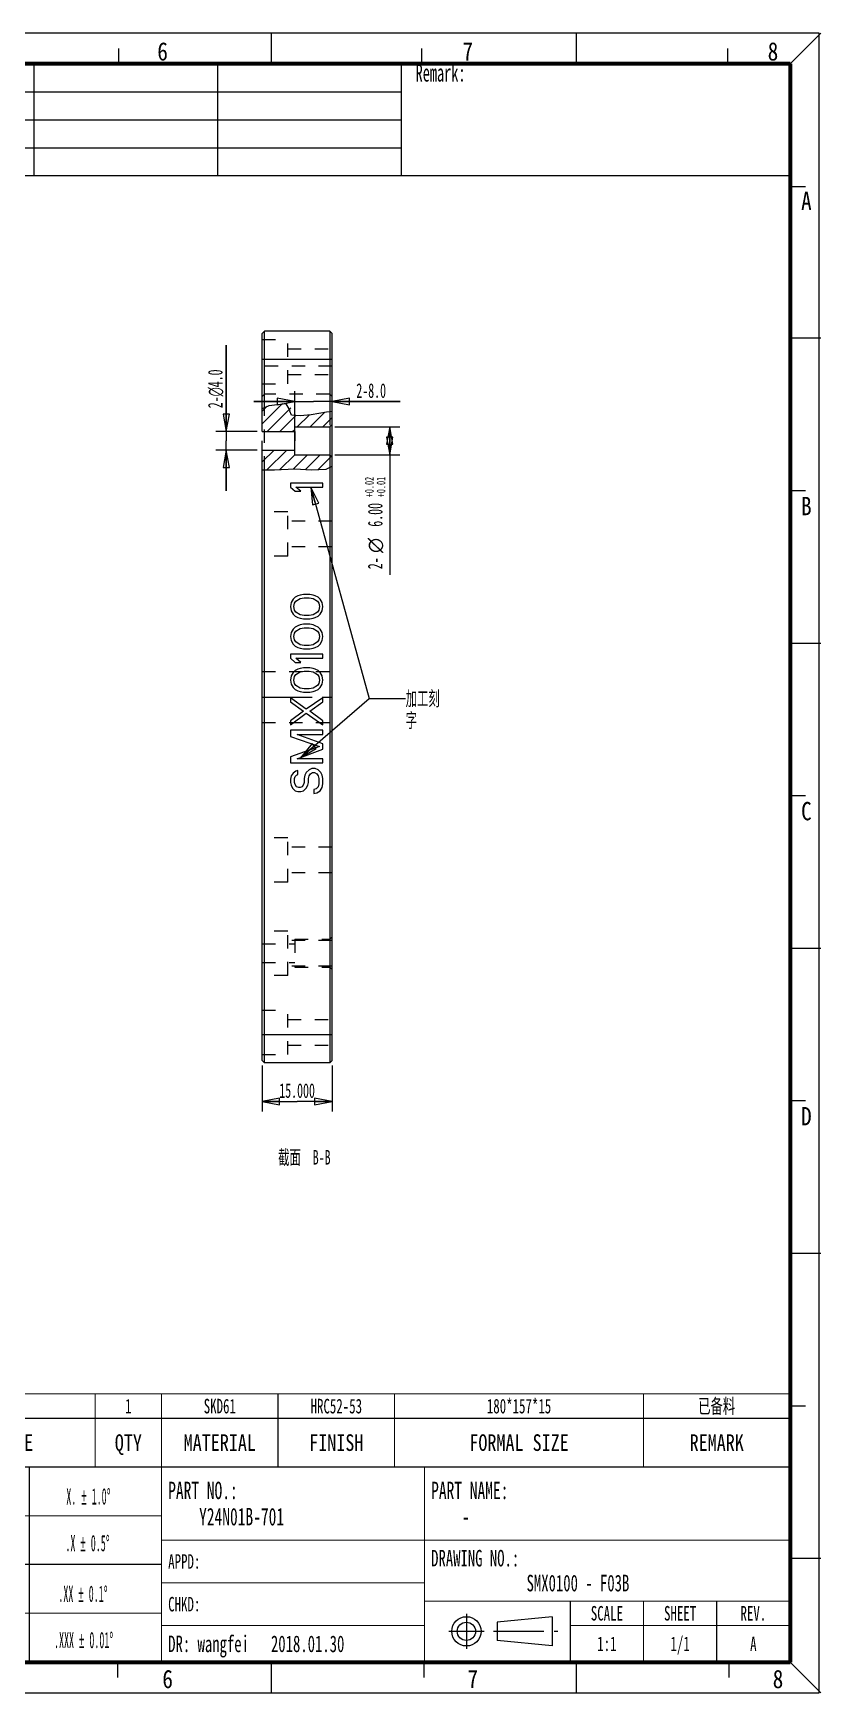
# Model space of a CAD drawing. Header units: millimetres. Extents: x 15 to 520, y 10 to 366.
# Drawn here: x 350.5 to 519.5, y 10.1 to 366.3 of the extents above; entities that cross this region are included whole.
import ezdxf
from ezdxf.enums import TextEntityAlignment as Align

# ---------------------------------------------------------------- set-up
doc = ezdxf.new("R2010")
doc.units = ezdxf.units.MM
doc.header["$LTSCALE"] = 28.875
doc.linetypes.add('CENTER', pattern=[0.6, 0.375, -0.075, 0.075, -0.075])
doc.linetypes.add('HIDDEN', pattern=[0.2, 0.1, -0.1])
doc.layers.get('0').update_dxf_attribs({"linetype": 'CONTINUOUS'})
for name, color, linetype in [('DEFAULT_1', 7, 'CENTER'), ('DEFAULT_2', 4, 'HIDDEN'), ('DIM', 7, 'CONTINUOUS'), ('NOTE', 7, 'CONTINUOUS')]:
    doc.layers.add(name, color=color, linetype=linetype)
doc.styles.get("Standard").update_dxf_attribs({"font": 'txt', "width": 0.6})
doc.styles.add('TEXTSTYLE_2', font='gdt', dxfattribs={"width": 0.6})
doc.styles.add('TEXTSTYLE_3', font='txt', dxfattribs={"width": 0.65})
doc.styles.add('TEXTSTYLE_4', font='txt', dxfattribs={"width": 0.8})
doc.styles.add('TEXTSTYLE_5', font='txt', dxfattribs={"width": 0.85})
doc.styles.add('TEXTSTYLE_8', font='txt', dxfattribs={"width": 0.45})
doc.dimstyles.new('DIMSTYLE_11', dxfattribs={"dimtxt": 3.125, "dimasz": 3.75, "dimexe": 1.75, "dimexo": 0.875, "dimtad": 1, "dimdec": 3, "dimzin": 0, "dimdsep": 46, "dimtxsty": 'Standard', "dimblk": 'CLOSED', "dimblk1": 'CLOSED', "dimblk2": 'CLOSED', "dimcen": 0.09, "dimadec": 0, "dimazin": 0, "dimtp": 0.2, "dimtm": 0.2, "dimtfac": 1, "dimtdec": 3, "dimtofl": 0, "dimtmove": 0, "dimatfit": 3, "dimldrblk": 'CLOSED', "dimfxl": 0, "dimtolj": 1, "dimtzin": 0, "dimarcsym": 0})
doc.dimstyles.new('DIMSTYLE_7', dxfattribs={"dimtxt": 3.125, "dimasz": 3.75, "dimexe": 1.75, "dimexo": 0.875, "dimtad": 1, "dimzin": 0, "dimdsep": 46, "dimtxsty": 'Standard', "dimblk": 'CLOSED', "dimblk1": 'CLOSED', "dimblk2": 'CLOSED', "dimcen": 0.09, "dimadec": 0, "dimazin": 0, "dimtol": 1, "dimtp": 0.02, "dimtm": -0.01, "dimtfac": 0.6, "dimtofl": 0, "dimtmove": 0, "dimatfit": 3, "dimldrblk": 'CLOSED', "dimfxl": 0, "dimtolj": 1, "dimtzin": 0, "dimarcsym": 0})
doc.dimstyles.new('DIMSTYLE_8', dxfattribs={"dimtxt": 3.125, "dimasz": 3.75, "dimexe": 1.75, "dimexo": 0.875, "dimtad": 1, "dimdec": 1, "dimzin": 0, "dimdsep": 46, "dimtxsty": 'Standard', "dimblk": 'CLOSED', "dimblk1": 'CLOSED', "dimblk2": 'CLOSED', "dimcen": 0.09, "dimadec": 0, "dimazin": 0, "dimtp": 0.1, "dimtm": 0.1, "dimtfac": 1, "dimtdec": 1, "dimtofl": 0, "dimtmove": 0, "dimatfit": 3, "dimldrblk": 'CLOSED', "dimfxl": 0, "dimtolj": 1, "dimtzin": 0, "dimarcsym": 0})
doc.dimstyles.new('DIMSTYLE_9', dxfattribs={"dimtxt": 3.125, "dimasz": 3.75, "dimexe": 1.75, "dimexo": 0.875, "dimtad": 1, "dimdec": 1, "dimzin": 0, "dimdsep": 46, "dimtxsty": 'Standard', "dimblk": 'CLOSED', "dimblk1": 'CLOSED', "dimblk2": 'CLOSED', "dimcen": 0.09, "dimadec": 0, "dimazin": 0, "dimtp": 0.2, "dimtm": 0.2, "dimtfac": 1, "dimtdec": 1, "dimtofl": 0, "dimtmove": 0, "dimatfit": 3, "dimldrblk": 'CLOSED', "dimfxl": 0, "dimtolj": 1, "dimtzin": 0, "dimarcsym": 0})
doc.dimstyles.get("Standard").update_dxf_attribs({"dimtxt": 3.125, "dimasz": 3.75, "dimexe": 1.75, "dimexo": 0.875, "dimtad": 1, "dimdec": 3, "dimzin": 0, "dimdsep": 46, "dimtxsty": 'Standard', "dimblk": 'CLOSED', "dimblk1": 'CLOSED', "dimblk2": 'CLOSED', "dimcen": 0.09, "dimadec": 0, "dimazin": 0, "dimtol": 1, "dimtp": 0.001, "dimtm": 0.001, "dimtfac": 1, "dimtdec": 3, "dimtofl": 0, "dimtmove": 0, "dimatfit": 3, "dimldrblk": 'CLOSED', "dimfxl": 0, "dimtolj": 1, "dimtzin": 0, "dimarcsym": 0})

# ---------------------------------------------------------------- blocks, each defined once
blk = doc.blocks.new('_CLOSED')
at = {"color": 0, "linetype": 'ByBlock'}
for p, q in [((0, 0), (-1, 0.183)), ((-1, 0.183), (-1, -0.183)), ((-1, -0.183), (0, 0)), ((-1, 0), (0, 0))]:
    blk.add_line(p, q, dxfattribs=at)
blk = doc.blocks.new('*D23')
at = {"layer": 'DIM', "color": 2, "linetype": 'Continuous'}
for p, q in [((415.23, 281.82), (429.2, 281.82)), ((427.01, 281.82), (427.01, 278.82)), ((427.01, 275.82), (427.01, 278.82)), ((427.01, 278.82), (427.01, 250.06)), ((415.23, 275.82), (429.2, 275.82))]:
    blk.add_line(p, q, dxfattribs=at)
at = {"layer": 'DIM', "color": 2, "linetype": 'Continuous', "xscale": 3.75, "yscale": 3.75, "zscale": 3.75}
for p, rotation in [((427.01, 281.82), 90), ((427.01, 275.82), 270)]:
    blk.add_blockref('_CLOSED', p, dxfattribs=dict(at, rotation=rotation))
at = {"layer": 'DIM', "color": 2, "linetype": 'Continuous', "width": 0.6}
for s, height, p in [('+0.02', 1.875, (423.57, 271.1)), ('+0.01', 1.875, (426.07, 271.1)), ('6.00', 3.125, (425.45, 265.48)), ('2-', 3.125, (425.45, 253.81))]:
    blk.add_text(s, height=height, rotation=90, dxfattribs=at).set_placement(p, align=Align.RIGHT)
at = {"layer": 'DIM', "color": 2, "linetype": 'Continuous', "style": 'TEXTSTYLE_2'}
blk.add_text('n', height=3.12, rotation=90, dxfattribs=at).set_placement((425.45, 257.98), align=Align.RIGHT)
blk = doc.blocks.new('*D24')
at = {"layer": 'DIM', "color": 2, "linetype": 'Continuous'}
for p, q in [((391.92, 280.82), (391.92, 299.37)), ((391.92, 299.37), (391.92, 278.82)), ((398.54, 280.82), (389.73, 280.82)), ((391.92, 268.07), (391.92, 278.82)), ((398.54, 276.82), (389.73, 276.82)), ((391.92, 276.82), (391.92, 268.07))]:
    blk.add_line(p, q, dxfattribs=at)
at = {"layer": 'DIM', "color": 2, "linetype": 'Continuous', "xscale": 3.75, "yscale": 3.75, "zscale": 3.75}
for p, rotation in [((391.92, 280.82), 270), ((391.92, 276.82), 90)]:
    blk.add_blockref('_CLOSED', p, dxfattribs=dict(at, rotation=rotation))
at = {"layer": 'DIM', "color": 2, "linetype": 'Continuous', "insert": (388.01, 285.82), "char_height": 3.125, "width": 13.5417, "attachment_point": 1, "rotation": 90, "line_spacing_factor": 0.9}
blk.add_mtext('2-\\Fgdt;{\\Fgdt;n}\\Ftxt;4.0', dxfattribs=at)
blk = doc.blocks.new('*D25')
at = {"layer": 'DIM', "color": 2, "linetype": 'Continuous'}
for p, q in [((406.63, 277.92), (406.63, 289.45)), ((406.63, 287.26), (397.88, 287.26)), ((397.88, 287.26), (410.63, 287.26)), ((429.22, 287.26), (410.63, 287.26)), ((414.63, 287.26), (429.22, 287.26))]:
    blk.add_line(p, q, dxfattribs=at)
at = {"layer": 'DIM', "color": 2, "linetype": 'Continuous', "xscale": 3.75, "yscale": 3.75, "zscale": 3.75}
blk.add_blockref('_CLOSED', (406.63, 287.26), dxfattribs=at)
at = {"layer": 'DIM', "color": 2, "linetype": 'Continuous', "xscale": 3.75, "yscale": 3.75, "zscale": 3.75, "rotation": 180}
blk.add_blockref('_CLOSED', (414.63, 287.26), dxfattribs=at)
at = {"layer": 'DIM', "color": 2, "linetype": 'Continuous', "insert": (419.84, 291.17), "char_height": 3.125, "width": 9.375, "attachment_point": 1, "line_spacing_factor": 0.9}
blk.add_mtext('2-8.0', dxfattribs=at)
blk = doc.blocks.new('*D27')
at = {"layer": 'DIM', "color": 2, "linetype": 'Continuous'}
for p, q in [((399.63, 144.73), (399.63, 134.82)), ((414.63, 144.73), (414.63, 134.82)), ((399.63, 137), (407.13, 137)), ((414.63, 137), (407.13, 137))]:
    blk.add_line(p, q, dxfattribs=at)
at = {"layer": 'DIM', "color": 2, "linetype": 'Continuous', "xscale": 3.75, "yscale": 3.75, "zscale": 3.75, "rotation": 180}
blk.add_blockref('_CLOSED', (399.63, 137), dxfattribs=at)
at = {"layer": 'DIM', "color": 2, "linetype": 'Continuous', "xscale": 3.75, "yscale": 3.75, "zscale": 3.75}
blk.add_blockref('_CLOSED', (414.63, 137), dxfattribs=at)
at = {"layer": 'DIM', "color": 2, "linetype": 'Continuous', "insert": (407.13, 140.91), "char_height": 3.125, "width": 11.25, "attachment_point": 2, "line_spacing_factor": 0.9}
blk.add_mtext('15.000', dxfattribs=at)
blk = doc.blocks.new('*T33')
at = {"color": 0, "linetype": 'ByBlock', "lineweight": -2}
for p, q in [((0, 0), (491.2125, 0)), ((0, 0), (0, -24)), ((26.5, 0), (26.5, -24)), ((65.9125, 0), (65.9125, -24)), ((92.4125, 0), (92.4125, -24)), ((131.825, 0), (131.825, -24)), ((171.2375, 0), (171.2375, -24)), ((210.65, 0), (210.65, -24)), ((250.0625, 0), (250.0625, -24)), ((289.475, 0), (289.475, -24)), ((328.8875, 0), (328.8875, -24)), ((368.3, 0), (368.3, -24)), ((407.7125, 0), (407.7125, -24)), ((491.2125, 0), (491.2125, -24)), ((0, -6), (407.7125, -6)), ((0, -12), (407.7125, -12)), ((0, -18), (407.7125, -18)), ((0, -24), (491.2125, -24))]:
    blk.add_line(p, q, dxfattribs=at)
at = {"color": 0, "linetype": 'Continuous'}
for s, insert, char_height, width, attachment_point in [('  Remark:   ', (407.7725, -0.06), 3.75, 83.38, 1), ('Finish Date:', (13.25, -9), 2.8125, 26.38, 5), ('Future hour:', (79.1625, -9), 2.8125, 26.38, 5), ('Machining Code:', (13.25, -15), 2.5, 26.38, 5), ('Actual hour:', (79.1625, -15), 2.8125, 26.38, 5), ('QTY:', (13.25, -21), 2.8125, 26.38, 5), ('Procedure Date:', (79.1625, -21), 2.5, 26.38, 5)]:
    blk.add_mtext(s, dxfattribs=dict(at, insert=insert, char_height=char_height, width=width, attachment_point=attachment_point))
at = {"color": 0, "linetype": 'Continuous', "char_height": 2.8125, "width": 26.38, "attachment_point": 5, "line_spacing_factor": 0.9}
for s, insert in [('Order Date: ', (13.25, -3)), ('Procedure:', (79.1625, -3))]:
    blk.add_mtext(s, dxfattribs=dict(at, insert=insert))
blk = doc.blocks.new('*T34')
at = {"color": 2, "linetype": 'Continuous', "const_width": 0.25}
for points in [[(231.94375, 57.575), (-0.125, 57.575)], [(0, 0), (0, 57.575)], [(13.225, 41.9), (13.225, 57.575)], [(28.975, 41.9), (28.975, 57.575)], [(82.725, 41.9), (82.725, 57.575)], [(96.975, 0), (96.975, 57.575)], [(121.975, 41.9), (121.975, 57.575)], [(146.975, 41.9), (146.975, 57.575)], [(200.39375, 41.9), (200.39375, 57.575)], [(231.81875, 0), (231.81875, 57.575)], [(231.81875, 52.3375), (0, 52.3375)], [(231.81875, 41.9), (0, 41.9)], [(37.95, 0), (37.95, 41.9)], [(68.6125, 0), (68.6125, 41.9)], [(153.4, 0), (153.4, 41.9)], [(96.975, 31.4), (37.95, 31.4)], [(231.81875, 26.1875), (96.975, 26.1875)], [(96.975, 20.9875), (37.95, 20.9875)], [(153.4, 17.025), (96.975, 17.025)], [(231.81875, 13.1), (153.4, 13.1)], [(184.68125, 0), (184.68125, 13.1)], [(200.39375, 0), (200.39375, 13.1)], [(216.10625, 0), (216.10625, 13.1)], [(96.975, 10.5), (37.95, 10.5)], [(153.4, 7.8625), (96.975, 7.8625)], [(231.81875, 7.8625), (184.68125, 7.8625)], [(231.94375, 0), (-0.125, 0)]]:
    blk.add_lwpolyline(points, dxfattribs=at)
at = {"layer": 'NOTE', "color": 2, "linetype": 'Continuous', "line_spacing_factor": 0.9}
for s, insert, char_height, width, attachment_point, style in [('1', (6.6125, 56.51875), 3.125, 4.0625, 2, 'TEXTSTYLE_3'), ('F03B', (21.1, 56.51875), 3.125, 16.25, 2, 'TEXTSTYLE_3'), ('流道板', (55.85, 56.51875), 3.125, 15, 2, 'TEXTSTYLE_4'), ('1', (89.85, 56.51875), 3.125, 4.0625, 2, 'TEXTSTYLE_3'), ('SKD61', (109.475, 56.51875), 3.125, 20.3125, 2, 'TEXTSTYLE_3'), ('HRC52-53', (134.475, 56.51875), 3.125, 32.5, 2, 'TEXTSTYLE_3'), ('180*157*15', (173.684375, 56.51875), 3.125, 40.625, 2, 'TEXTSTYLE_3'), ('已备料 ', (216.10625, 56.51875), 3.125, 16.25, 2, 'TEXTSTYLE_3'), ('IT.', (6.6125, 48.9), 3.5625, 17.1, 2, 'TEXTSTYLE_4'), ('NO.', (21.1, 48.9), 3.5625, 17.1, 2, 'TEXTSTYLE_4'), ('WORKPIECE NAME', (55.85, 48.9), 3.5625, 79.8, 2, 'TEXTSTYLE_4'), ('QTY', (89.85, 48.9), 3.5625, 17.1, 2, 'TEXTSTYLE_4'), ('MATERIAL', (109.475, 48.9), 3.5625, 45.6, 2, 'TEXTSTYLE_4'), ('FINISH', (134.475, 48.9), 3.5625, 34.2, 2, 'TEXTSTYLE_4'), ('FORMAL SIZE', (173.684375, 48.9), 3.5625, 62.7, 2, 'TEXTSTYLE_4'), ('REMARK', (216.10625, 48.9), 3.5625, 34.2, 2, 'TEXTSTYLE_4'), ('PART NO.:\\P    Y24N01B-701 ', (98.396875, 38.73125), 3.75, 78, 1, 'TEXTSTYLE_3'), ('PART NAME:  \\P    -', (154.821875, 38.73125), 3.75, 58.5, 1, 'TEXTSTYLE_3'), ('APPD:  ', (98.396875, 23.16875), 3.125, 28.4375, 1, 'TEXTSTYLE_3'), ('DRAWING NO.:\\P             SMX0100 - F03B', (154.821875, 24.096875), 3.5625, 125.04375, 1, 'TEXTSTYLE_3'), (' \\P \\P \\P \\P \\P \\P \\P \\P \\PTHESE DRAWINGS AND SPECIFICATIONS\\P       ARE THE PROPERTY OF\\P      AMPHENOL CORPORATION\\P  AND SHALL NOT BE REPRODUCED OR\\P COPIED OR USED AS THE BASIS FOR\\PTHE MANUFACTURE OR SALE OF APPARATUS\\PWITHOUT THE WRITTEN PERMISSION OF\\P      AMPHENOL CORPORATION. ', (1.421875, 39.7125), 1.5, 70.2, 1, 'TEXTSTYLE_3'), ('CHKD:', (98.396875, 14.00625), 3.125, 20.3125, 1, 'TEXTSTYLE_3'), ('SCALE', (192.5375, 12.04375), 3.125, 20.3125, 2, 'TEXTSTYLE_3'), ('SHEET', (208.25, 12.04375), 3.125, 20.3125, 2, 'TEXTSTYLE_3'), ('REV.', (223.9625, 12.04375), 3.125, 16.25, 2, 'TEXTSTYLE_3'), ('DR: wangfei   2018.01.30', (98.396875, 5.7125), 3.5625, 111.15, 1, 'TEXTSTYLE_3'), ('1:1', (192.5375, 5.49375), 3.125, 12.1875, 2, 'TEXTSTYLE_3'), ('1/1', (208.25, 5.49375), 3.125, 12.1875, 2, 'TEXTSTYLE_3'), ('A', (223.9625, 5.49375), 3.125, 4.0625, 2, 'TEXTSTYLE_3')]:
    blk.add_mtext(s, dxfattribs=dict(at, insert=insert, char_height=char_height, width=width, attachment_point=attachment_point, style=style))

msp = doc.modelspace()

# ---------------------------------------------------------------- hatches: boundary and pattern name
at = {"linetype": 'Continuous'}
h = msp.add_hatch(dxfattribs=at)
h.set_pattern_fill('B', color=2, scale=1.926926, angle=45, style=0, pattern_type=0)
h.set_pattern_definition([(45, (0, 0), (-1.362542, 1.362542), [])])
edge = h.paths.add_edge_path()
edge.add_line((414.1313, 275.8247), (414.6313, 275.3247))
edge.add_line((414.6313, 275.3247), (414.6313, 273.1465))
edge.add_spline(control_points=[(414.6313, 273.1465), (414.2189, 272.9618), (413.2665, 272.6844), (411.4592, 272.5518), (409.2607, 272.6802), (407.5581, 272.7395), (406.6455, 272.7792)], knot_values=[0, 0, 0, 0, 0.25, 0.5, 0.75, 1, 1, 1, 1], degree=3, periodic=0)
edge.add_spline(control_points=[(406.6455, 272.7792), (405.6991, 272.755), (403.9174, 272.7027), (401.5684, 272.5182), (400.2388, 272.5138), (399.6313, 272.5254)], knot_values=[0, 0, 0, 0, 0.33333333, 0.66666667, 1, 1, 1, 1], degree=3, periodic=0)
edge.add_line((399.6313, 272.5254), (399.6313, 276.8247))
edge.add_line((399.6313, 276.8247), (406.6313, 276.8247))
edge.add_line((406.6313, 276.8247), (406.6313, 275.8247))
edge.add_line((406.6313, 275.8247), (414.1313, 275.8247))
edge = h.paths.add_edge_path()
edge.add_line((414.6313, 282.3247), (414.1313, 281.8247))
edge.add_line((414.1313, 281.8247), (406.6313, 281.8247))
edge.add_line((406.6313, 281.8247), (406.6313, 280.8247))
edge.add_line((406.6313, 280.8247), (399.6313, 280.8247))
edge.add_line((399.6313, 280.8247), (399.6313, 285.8554))
edge.add_spline(control_points=[(399.6313, 285.8554), (400.1511, 286.0566), (401.1276, 286.3953), (402.4197, 286.6951), (403.4897, 286.8395), (404.3382, 286.854), (404.9724, 286.7669), (405.4083, 286.6036), (405.677, 286.3881), (405.8152, 286.122), (405.8374, 285.7933), (405.7346, 285.4918), (405.6572, 285.3239)], knot_values=[0, 0, 0, 0, 0.1, 0.2, 0.3, 0.4, 0.5, 0.6, 0.7, 0.8, 0.9, 1, 1, 1, 1], degree=3, periodic=0)
edge.add_spline(control_points=[(405.6572, 285.3239), (405.5886, 285.2002), (405.4926, 284.9771), (405.4832, 284.7286), (405.5747, 284.5269), (405.7769, 284.3606), (406.1257, 284.2296), (406.6391, 284.1485), (407.3192, 284.1266), (408.1611, 284.1671), (409.1445, 284.268), (410.2183, 284.4182), (411.3225, 284.6016), (412.4343, 284.803), (413.5485, 285.0091), (414.2724, 285.1129), (414.6313, 285.1595)], knot_values=[0, 0, 0, 0, 0.07142857, 0.14285714, 0.21428571, 0.28571429, 0.35714286, 0.42857143, 0.5, 0.57142857, 0.64285714, 0.71428571, 0.78571429, 0.85714286, 0.92857143, 1, 1, 1, 1], degree=3, periodic=0)
edge.add_line((414.6313, 285.1595), (414.6313, 282.3247))

# ---------------------------------------------------------------- linework, layer by layer
at = {"color": 7, "linetype": 'Continuous'}
for p, q in [((519.1807, 366.3202), (15.27, 366.3202)), ((401.6327, 359.7734), (401.6327, 366.3221)), ((467.1196, 359.7734), (467.1196, 366.3221)), ((512.9604, 359.7734), (519.5091, 366.3221)), ((519.1807, 10.0714), (519.1807, 366.3202)), ((368.8893, 359.7734), (368.8893, 363.0477)), ((433.8737, 359.7734), (433.8737, 363.0477)), ((499.5835, 359.7734), (499.5835, 363.0477)), ((516.2347, 333.3256), (512.9604, 333.3256)), ((400.1313, 302.3247), (399.6313, 301.8247)), ((399.6313, 280.8247), (399.6313, 301.8247)), ((400.1313, 285.91), (400.1313, 302.3247)), ((414.1313, 302.3247), (400.1313, 302.3247)), ((414.1313, 302.3247), (414.1313, 285.049)), ((414.6313, 301.8247), (414.1313, 302.3247)), ((414.6313, 145.8247), (414.6313, 301.8247)), ((519.5091, 300.8352), (512.9604, 300.8352)), ((399.6313, 296.3247), (414.6313, 296.3247)), ((401.1032, 286.361), (399.6313, 285.678)), ((404.7566, 286.7899), (401.1032, 286.361)), ((405.6572, 285.3239), (404.7566, 286.7899)), ((405.5811, 285.1719), (405.6056, 285.2222)), ((405.9632, 284.2951), (405.5811, 285.1719)), ((405.6056, 285.2222), (405.6572, 285.3239)), ((414.6313, 285.096), (413.4457, 284.9846)), ((407.7796, 284.1509), (405.9632, 284.2951)), ((406.6313, 280.8247), (406.6313, 281.8247)), ((406.6313, 281.8247), (414.1313, 281.8247)), ((410.1429, 284.4116), (407.7796, 284.1509)), ((413.4457, 284.9846), (410.1429, 284.4116)), ((414.6313, 282.3247), (414.1313, 281.8247)), ((414.1313, 281.8247), (414.1313, 275.8247)), ((399.6313, 280.8247), (406.6313, 280.8247)), ((399.6313, 145.8247), (399.6313, 278.8247)), ((406.6313, 275.8247), (406.6313, 278.8247)), ((399.6313, 276.8247), (406.6313, 276.8247)), ((406.6313, 275.8247), (414.1313, 275.8247)), ((414.6313, 275.3247), (414.1313, 275.8247)), ((399.6313, 272.6206), (402.2814, 272.5837)), ((400.1313, 145.3247), (400.1313, 272.6137)), ((402.2814, 272.5837), (406.6455, 272.7792)), ((406.6455, 272.7792), (410.2003, 272.6224)), ((410.2003, 272.6224), (413.4065, 272.7689)), ((413.4065, 272.7689), (414.6313, 273.3849)), ((414.1313, 273.1334), (414.1313, 145.3247)), ((405.6846, 269.7669), (405.6846, 268.8919)), ((412.6846, 269.7669), (405.6846, 269.7669)), ((405.6846, 268.8919), (406.7272, 268.0169)), ((406.7272, 268.0169), (407.9187, 268.0169)), ((407.9187, 268.0169), (406.8761, 268.8919)), ((406.8761, 268.8919), (412.6846, 268.8919)), ((412.6846, 268.8919), (412.6846, 269.7669)), ((516.2347, 268.0889), (512.9604, 268.0889)), ((408.5144, 245.8502), (407.7698, 245.7044)), ((409.8549, 245.8502), (408.5144, 245.8502)), ((410.5995, 245.7044), (409.8549, 245.8502)), ((405.8336, 244.1002), (405.6846, 243.2252)), ((405.6846, 243.2252), (405.8336, 242.3502)), ((406.2804, 244.8294), (405.8336, 244.1002)), ((405.8336, 242.3502), (406.2804, 241.6211)), ((406.7272, 245.2669), (406.2804, 244.8294)), ((406.4293, 243.2252), (406.5783, 243.9544)), ((406.5783, 242.4961), (406.4293, 243.2252)), ((406.5783, 243.9544), (406.8761, 244.3919)), ((406.8761, 242.0586), (406.5783, 242.4961)), ((407.3229, 245.5586), (406.7272, 245.2669)), ((406.8761, 244.3919), (407.7698, 244.9752)), ((407.7698, 245.7044), (407.3229, 245.5586)), ((407.7698, 244.9752), (408.6634, 245.1211)), ((408.6634, 245.1211), (409.7059, 245.1211)), ((409.7059, 245.1211), (410.5995, 244.9752)), ((411.0463, 245.5586), (410.5995, 245.7044)), ((410.5995, 244.9752), (411.4932, 244.3919)), ((411.6421, 245.2669), (411.0463, 245.5586)), ((411.4932, 244.3919), (411.791, 243.9544)), ((411.791, 242.4961), (411.4932, 242.0586)), ((412.0889, 244.8294), (411.6421, 245.2669)), ((411.791, 243.9544), (411.94, 243.2252)), ((411.94, 243.2252), (411.791, 242.4961)), ((412.5357, 244.1002), (412.0889, 244.8294)), ((412.0889, 241.6211), (412.5357, 242.3502)), ((412.6846, 243.2252), (412.5357, 244.1002)), ((412.5357, 242.3502), (412.6846, 243.2252)), ((406.2804, 241.6211), (406.7272, 241.1836)), ((406.7272, 238.8502), (406.2804, 238.4127)), ((406.7272, 241.1836), (407.3229, 240.8919)), ((407.3229, 239.1419), (406.7272, 238.8502)), ((407.7698, 241.4752), (406.8761, 242.0586)), ((407.3229, 240.8919), (407.7698, 240.7461)), ((407.7698, 239.2877), (407.3229, 239.1419)), ((408.6634, 241.3294), (407.7698, 241.4752)), ((407.7698, 240.7461), (408.5144, 240.6002)), ((408.5144, 239.4336), (407.7698, 239.2877)), ((407.7698, 238.5586), (408.6634, 238.7044)), ((408.5144, 240.6002), (409.8549, 240.6002)), ((409.8549, 239.4336), (408.5144, 239.4336)), ((409.7059, 241.3294), (408.6634, 241.3294)), ((408.6634, 238.7044), (409.7059, 238.7044)), ((410.5995, 241.4752), (409.7059, 241.3294)), ((409.7059, 238.7044), (410.5995, 238.5586)), ((409.8549, 240.6002), (410.5995, 240.7461)), ((410.5995, 239.2877), (409.8549, 239.4336)), ((411.4932, 242.0586), (410.5995, 241.4752)), ((410.5995, 240.7461), (411.0463, 240.8919)), ((411.0463, 239.1419), (410.5995, 239.2877)), ((411.0463, 240.8919), (411.6421, 241.1836)), ((411.6421, 238.8502), (411.0463, 239.1419)), ((411.6421, 241.1836), (412.0889, 241.6211)), ((412.0889, 238.4127), (411.6421, 238.8502)), ((405.8336, 237.6836), (405.6846, 236.8086)), ((405.6846, 236.8086), (405.8336, 235.9336)), ((406.2804, 238.4127), (405.8336, 237.6836)), ((405.8336, 235.9336), (406.2804, 235.2044)), ((406.2804, 235.2044), (406.7272, 234.7669)), ((406.4293, 236.8086), (406.5783, 237.5377)), ((406.5783, 236.0794), (406.4293, 236.8086)), ((406.5783, 237.5377), (406.8761, 237.9752)), ((406.8761, 235.6419), (406.5783, 236.0794)), ((406.8761, 237.9752), (407.7698, 238.5586)), ((407.7698, 235.0586), (406.8761, 235.6419)), ((410.5995, 238.5586), (411.4932, 237.9752)), ((411.4932, 235.6419), (410.5995, 235.0586)), ((411.4932, 237.9752), (411.791, 237.5377)), ((411.791, 236.0794), (411.4932, 235.6419)), ((411.6421, 234.7669), (412.0889, 235.2044)), ((411.791, 237.5377), (411.94, 236.8086)), ((411.94, 236.8086), (411.791, 236.0794)), ((412.5357, 237.6836), (412.0889, 238.4127)), ((412.0889, 235.2044), (412.5357, 235.9336)), ((412.6846, 236.8086), (412.5357, 237.6836)), ((412.5357, 235.9336), (412.6846, 236.8086)), ((519.5091, 235.3484), (512.9604, 235.3484)), ((405.6846, 233.0169), (405.6846, 232.1419)), ((412.6846, 233.0169), (405.6846, 233.0169)), ((405.6846, 232.1419), (406.7272, 231.2669)), ((406.7272, 234.7669), (407.3229, 234.4752)), ((406.8761, 232.1419), (412.6846, 232.1419)), ((407.9187, 231.2669), (406.8761, 232.1419)), ((407.3229, 234.4752), (407.7698, 234.3294)), ((408.6634, 234.9127), (407.7698, 235.0586)), ((407.7698, 234.3294), (408.5144, 234.1836)), ((408.5144, 234.1836), (409.8549, 234.1836)), ((409.7059, 234.9127), (408.6634, 234.9127)), ((410.5995, 235.0586), (409.7059, 234.9127)), ((409.8549, 234.1836), (410.5995, 234.3294)), ((410.5995, 234.3294), (411.0463, 234.4752)), ((411.0463, 234.4752), (411.6421, 234.7669)), ((412.6846, 232.1419), (412.6846, 233.0169)), ((405.8336, 228.3502), (405.6846, 227.4752)), ((406.2804, 229.0794), (405.8336, 228.3502)), ((406.7272, 229.5169), (406.2804, 229.0794)), ((406.4293, 227.4752), (406.5783, 228.2044)), ((406.5783, 228.2044), (406.8761, 228.6419)), ((406.7272, 231.2669), (407.9187, 231.2669)), ((407.3229, 229.8086), (406.7272, 229.5169)), ((406.8761, 228.6419), (407.7698, 229.2252)), ((407.7698, 229.9544), (407.3229, 229.8086)), ((408.5144, 230.1002), (407.7698, 229.9544)), ((407.7698, 229.2252), (408.6634, 229.3711)), ((409.8549, 230.1002), (408.5144, 230.1002)), ((408.6634, 229.3711), (409.7059, 229.3711)), ((409.7059, 229.3711), (410.5995, 229.2252)), ((410.5995, 229.9544), (409.8549, 230.1002)), ((411.0463, 229.8086), (410.5995, 229.9544)), ((410.5995, 229.2252), (411.4932, 228.6419)), ((411.6421, 229.5169), (411.0463, 229.8086)), ((411.4932, 228.6419), (411.791, 228.2044)), ((412.0889, 229.0794), (411.6421, 229.5169)), ((411.791, 228.2044), (411.94, 227.4752)), ((412.5357, 228.3502), (412.0889, 229.0794)), ((412.6846, 227.4752), (412.5357, 228.3502)), ((405.6846, 227.4752), (405.8336, 226.6002)), ((405.8336, 226.6002), (406.2804, 225.8711)), ((406.2804, 225.8711), (406.7272, 225.4336)), ((406.5783, 226.7461), (406.4293, 227.4752)), ((406.8761, 226.3086), (406.5783, 226.7461)), ((406.7272, 225.4336), (407.3229, 225.1419)), ((407.7698, 225.7252), (406.8761, 226.3086)), ((407.3229, 225.1419), (407.7698, 224.9961)), ((408.6634, 225.5794), (407.7698, 225.7252)), ((407.7698, 224.9961), (408.5144, 224.8502)), ((408.5144, 224.8502), (409.8549, 224.8502)), ((409.7059, 225.5794), (408.6634, 225.5794)), ((410.5995, 225.7252), (409.7059, 225.5794)), ((409.8549, 224.8502), (410.5995, 224.9961)), ((411.4932, 226.3086), (410.5995, 225.7252)), ((410.5995, 224.9961), (411.0463, 225.1419)), ((411.0463, 225.1419), (411.6421, 225.4336)), ((411.791, 226.7461), (411.4932, 226.3086)), ((411.6421, 225.4336), (412.0889, 225.8711)), ((411.94, 227.4752), (411.791, 226.7461)), ((412.0889, 225.8711), (412.5357, 226.6002)), ((412.5357, 226.6002), (412.6846, 227.4752)), ((405.6846, 223.6836), (405.6846, 222.8086)), ((409.1102, 221.2044), (405.6846, 223.6836)), ((405.6846, 222.8086), (408.5144, 220.7669)), ((412.6846, 223.6836), (409.1102, 221.2044)), ((409.8549, 220.7669), (412.6846, 222.8086)), ((412.6846, 222.8086), (412.6846, 223.6836)), ((408.5144, 220.7669), (405.6846, 218.7252)), ((405.6846, 217.8502), (409.1102, 220.3294)), ((405.6846, 218.7252), (405.6846, 217.8502)), ((409.1102, 220.3294), (412.6846, 217.8502)), ((412.6846, 218.7252), (409.8549, 220.7669)), ((412.6846, 217.8502), (412.6846, 218.7252)), ((412.6846, 216.6836), (405.6846, 216.6836)), ((405.6846, 216.6836), (405.6846, 215.3711)), ((405.6846, 215.3711), (411.94, 213.1836)), ((407.174, 215.8086), (412.6846, 215.8086)), ((412.6846, 213.7669), (407.174, 215.8086)), ((412.6846, 215.8086), (412.6846, 216.6836)), ((412.6846, 212.6002), (412.6846, 213.7669)), ((411.94, 213.1836), (405.6846, 210.9961)), ((405.6846, 210.9961), (405.6846, 209.6836)), ((407.174, 210.5586), (412.6846, 212.6002)), ((412.6846, 210.5586), (407.174, 210.5586)), ((412.6846, 209.6836), (412.6846, 210.5586)), ((405.6846, 209.6836), (412.6846, 209.6836)), ((405.8336, 206.9127), (405.6846, 206.1836)), ((406.2804, 207.4961), (405.8336, 206.9127)), ((406.8761, 207.9336), (406.2804, 207.4961)), ((406.5783, 206.3294), (406.7272, 206.7669)), ((406.7272, 206.7669), (407.0251, 207.0586)), ((407.3229, 208.0794), (406.8761, 207.9336)), ((407.0251, 207.0586), (407.3229, 207.2044)), ((407.3229, 207.2044), (407.3229, 208.0794)), ((408.8123, 207.0586), (408.6634, 206.3294)), ((409.1102, 207.6419), (408.8123, 207.0586)), ((409.7059, 208.2252), (409.1102, 207.6419)), ((409.557, 206.3294), (409.7059, 206.9127)), ((410.3017, 208.5169), (409.7059, 208.2252)), ((409.7059, 206.9127), (410.0038, 207.3502)), ((410.0038, 207.3502), (410.4506, 207.6419)), ((411.0463, 208.5169), (410.3017, 208.5169)), ((410.4506, 207.6419), (410.8974, 207.6419)), ((410.8974, 207.6419), (411.3442, 207.3502)), ((411.6421, 208.2252), (411.0463, 208.5169)), ((411.3442, 207.3502), (411.6421, 206.9127)), ((412.2378, 207.6419), (411.6421, 208.2252)), ((411.6421, 206.9127), (411.791, 206.3294)), ((412.5357, 207.0586), (412.2378, 207.6419)), ((412.6846, 206.3294), (412.5357, 207.0586)), ((405.6846, 206.1836), (405.6846, 205.4544)), ((405.6846, 205.4544), (405.8336, 204.8711)), ((405.8336, 204.8711), (406.1315, 204.2877)), ((406.1315, 204.2877), (406.7272, 203.7044)), ((406.5783, 205.4544), (406.5783, 206.3294)), ((406.7272, 205.0169), (406.5783, 205.4544)), ((407.0251, 204.5794), (406.7272, 205.0169)), ((406.7272, 203.7044), (407.3229, 203.5586)), ((407.4719, 204.4336), (407.0251, 204.5794)), ((407.3229, 203.5586), (407.9187, 203.5586)), ((407.7698, 204.4336), (407.4719, 204.4336)), ((408.2166, 204.5794), (407.7698, 204.4336)), ((407.9187, 203.5586), (408.5144, 203.7044)), ((408.5144, 205.0169), (408.2166, 204.5794)), ((408.6634, 205.4544), (408.5144, 205.0169)), ((408.5144, 203.7044), (409.1102, 204.2877)), ((408.6634, 206.3294), (408.6634, 205.4544)), ((409.1102, 204.2877), (409.4081, 204.8711)), ((409.4081, 204.8711), (409.557, 205.4544)), ((409.557, 205.4544), (409.557, 206.3294)), ((411.1953, 204.1419), (410.7485, 203.9961)), ((410.7485, 203.9961), (410.7485, 203.1211)), ((410.7485, 203.1211), (411.3442, 203.2669)), ((411.6421, 204.5794), (411.1953, 204.1419)), ((411.3442, 203.2669), (412.0889, 203.7044)), ((411.791, 205.1627), (411.6421, 204.5794)), ((411.791, 206.3294), (411.791, 205.1627)), ((412.0889, 203.7044), (412.5357, 204.4336)), ((412.5357, 204.4336), (412.6846, 205.1627)), ((412.6846, 205.1627), (412.6846, 206.3294)), ((516.2347, 202.605), (512.9604, 202.605)), ((519.5091, 169.8615), (512.9604, 169.8615)), ((414.6313, 151.3247), (399.6313, 151.3247)), ((399.6313, 145.8247), (400.1313, 145.3247)), ((414.1313, 145.3247), (400.1313, 145.3247)), ((414.6313, 145.8247), (414.1313, 145.3247)), ((516.2347, 137.1181), (512.9604, 137.1181)), ((519.5091, 104.3747), (512.9604, 104.3747)), ((516.2347, 71.6313), (512.9604, 71.6313)), ((519.5091, 38.8878), (512.9604, 38.8878)), ((368.6779, 13.348), (368.6779, 16.6223)), ((401.6327, 10.0736), (401.6327, 16.6223)), ((434.3761, 13.3442), (434.3761, 16.6186)), ((467.1196, 10.0736), (467.1196, 16.6223)), ((499.863, 13.348), (499.863, 16.6223)), ((512.9604, 16.6223), (519.5091, 10.0736)), ((15.27, 10.0714), (519.1807, 10.0714))]:
    msp.add_line(p, q, dxfattribs=at)
at = {"color": 1, "linetype": 'Continuous'}
for p, q in [((461.8554, 26.4128), (450.0678, 25.2341)), ((450.0678, 25.2341), (450.0678, 21.3049)), ((461.8554, 26.4128), (461.8554, 20.1261)), ((461.8554, 20.1261), (450.0678, 21.3049))]:
    msp.add_line(p, q, dxfattribs=at)
at = {"color": 7, "linetype": 'Continuous', "const_width": 0.875}
for points in [[(512.9604, 359.7734), (21.809, 359.7734)], [(512.9604, 16.6223), (512.9604, 359.7734)], [(21.809, 16.6223), (512.9604, 16.6223)]]:
    msp.add_lwpolyline(points, dxfattribs=at)
at = {"color": 1, "linetype": 'Continuous'}
for radius in [3.1434, 1.9646]:
    msp.add_circle((443.4624, 23.2695), radius, dxfattribs=at)
at = {"layer": 'DEFAULT_1', "color": 1, "linetype": 'CENTER'}
msp.add_line((399.5063, 223.8247), (416.2017, 223.8247), dxfattribs=at)
at = {"layer": 'DEFAULT_1', "color": 6, "linetype": 'CENTER'}
for p, q in [((443.4624, 27.0575), (443.4624, 19.4815)), ((439.6744, 23.2695), (447.2504, 23.2695)), ((449.2743, 23.2695), (463.0996, 23.2695))]:
    msp.add_line(p, q, dxfattribs=at)
at = {"layer": 'DEFAULT_2', "color": 4, "linetype": 'HIDDEN'}
for p, q in [((399.6313, 300.5747), (405.1313, 300.5747)), ((405.1313, 291.0747), (405.1313, 300.5746)), ((405.1313, 298.5747), (414.6313, 298.5747)), ((414.6313, 294.8247), (399.6313, 294.8247)), ((405.1313, 293.0747), (414.6313, 293.0747)), ((399.6313, 291.0747), (405.1313, 291.0747)), ((400.1313, 288.8247), (399.6313, 288.3247)), ((414.1313, 288.8247), (400.1313, 288.8247)), ((414.1313, 288.8247), (414.6313, 288.3247)), ((400.1313, 272.6137), (400.1313, 285.91)), ((414.1313, 285.049), (414.1313, 281.8247)), ((406.6313, 280.8247), (406.6313, 278.8247)), ((414.1313, 275.8247), (414.1313, 273.1334)), ((405.1313, 263.5747), (399.6313, 263.5747)), ((405.1313, 254.0747), (405.1313, 263.5747)), ((414.6313, 261.5747), (405.1313, 261.5747)), ((405.1313, 254.0747), (399.6313, 254.0747)), ((414.6313, 256.0747), (405.1313, 256.0747)), ((399.6313, 229.3247), (414.6313, 229.3247)), ((399.6313, 218.3247), (414.6313, 218.3247)), ((405.1313, 193.5747), (399.6313, 193.5747)), ((405.1313, 184.0747), (405.1313, 193.5747)), ((414.6313, 191.5747), (405.1313, 191.5747)), ((414.6313, 186.0747), (405.1313, 186.0747)), ((405.1313, 184.0747), (399.6313, 184.0747)), ((405.1313, 173.5747), (399.6313, 173.5747)), ((405.1313, 164.0747), (405.1313, 173.5747)), ((414.6313, 171.5747), (405.1313, 171.5747)), ((406.6313, 171.8247), (414.1313, 171.8247)), ((406.6313, 171.8246), (406.6313, 165.8247)), ((414.1313, 171.8247), (414.6313, 172.3247)), ((399.6313, 170.8247), (406.6313, 170.8247)), ((399.6313, 166.8247), (406.6313, 166.8247)), ((405.1313, 164.0747), (399.6313, 164.0747)), ((414.6313, 166.0747), (405.1313, 166.0747)), ((406.6313, 165.8247), (414.1313, 165.8247)), ((414.1313, 165.8247), (414.6313, 165.3247)), ((399.6313, 156.5747), (405.1313, 156.5747)), ((405.1313, 147.0747), (405.1313, 156.5746)), ((405.1313, 154.5747), (414.6313, 154.5747)), ((399.6313, 147.0747), (405.1313, 147.0747)), ((405.1313, 149.0747), (414.6313, 149.0747))]:
    msp.add_line(p, q, dxfattribs=at)

# ---------------------------------------------------------------- block references
for name, p in [('*T33', (21.7272, 359.7447)), ('*T34', (281.0735, 16.6591))]:
    msp.add_blockref(name, p)

# ---------------------------------------------------------------- texts
at = {"color": 7, "linetype": 'Continuous', "char_height": 3.9292, "width": 3.33983, "line_spacing_factor": 0.9, "style": 'TEXTSTYLE_5'}
for s, insert, attachment_point in [('6', (378.2745, 364.3833), 2), ('7', (443.7613, 364.3833), 2), ('8', (509.2482, 364.3833), 2), ('A', (517.5504, 332.2689), 3), ('B', (517.5504, 266.7821), 3), ('C', (517.5504, 201.2952), 3), ('D', (517.5504, 135.8084), 3), ('6', (379.3531, 15.007), 2), ('7', (444.84, 15.007), 2), ('8', (510.3269, 15.007), 2)]:
    msp.add_mtext(s, dxfattribs=dict(at, insert=insert, attachment_point=attachment_point))
at = {"layer": 'NOTE', "color": 2, "linetype": 'Continuous', "char_height": 3.125, "line_spacing_factor": 0.9}
for s, insert, width, attachment_point in [('加工刻字', (430.429, 225.0774), 7.5, 1), ('截面  B-B', (414.317, 126.586), 13.125, 3)]:
    msp.add_mtext(s, dxfattribs=dict(at, insert=insert, width=width, attachment_point=attachment_point))
at = {"layer": 'NOTE', "color": 2, "linetype": 'Continuous', "char_height": 3.5, "attachment_point": 1, "line_spacing_factor": 0.9, "style": 'TEXTSTYLE_8'}
for s, insert, width in [('X. \\Fgdt;{\\Fgdt;`}\\Ftxt; 1.0\\Fgdt;{\\Fgdt;~}', (357.611, 53.9903), 17.441667), ('.X \\Fgdt;{\\Fgdt;`}\\Ftxt; 0.5\\Fgdt;{\\Fgdt;~}', (357.4241, 43.9551), 17.441667), ('.XX \\Fgdt;{\\Fgdt;`}\\Ftxt; 0.1\\Fgdt;{\\Fgdt;~}', (355.9075, 33.0931), 19.016667), ('.XXX \\Fgdt;{\\Fgdt;`}\\Ftxt; 0.01\\Fgdt;{\\Fgdt;~}', (354.9783, 23.1581), 22.166667)]:
    msp.add_mtext(s, dxfattribs=dict(at, insert=insert, width=width))

# ---------------------------------------------------------------- dimensions: what is measured, and where the dimension line sits
at = {"layer": 'DIM', "color": 2, "linetype": 'Continuous'}
for base, p1, p2, angle, text, dimstyle, picture, middle in [((391.9169, 276.8247), (399.4125, 280.8247), (399.4125, 276.8247), 270, '2-%%c<>', 'DIMSTYLE_8', '*D24', (391.9169, 292.5944)), ((406.6313, 287.2611), (414.6313, 282.3247), (406.6313, 277.0434), 180, '2-<>', 'DIMSTYLE_9', '*D25', (424.5286, 287.2611)), ((427.0117, 275.8247), (414.35, 281.8247), (414.35, 275.8247), 270, '2-%%c<>', 'DIMSTYLE_7', '*D23', (427.0117, 260.5794))]:
    dim = msp.add_linear_dim(base=base, p1=p1, p2=p2, angle=angle, text=text, dimstyle=dimstyle, dxfattribs=at)
    dim.commit()
    dim.dimension.update_dxf_attribs({"geometry": picture, "text_midpoint": middle, "dimtype": 160})
dim = msp.add_linear_dim(base=(414.6313, 137.0043), p1=(399.6313, 145.6059), p2=(414.6313, 145.6059), dimstyle='DIMSTYLE_11', dxfattribs=at)
dim.commit()
dim.dimension.update_dxf_attribs({"geometry": '*D27', "text_midpoint": (407.1313, 137.0043), "dimtype": 160})

# ---------------------------------------------------------------- leaders
at = {"layer": 'NOTE', "color": 2, "linetype": 'Continuous', "annotation_type": 0, "has_hookline": 1, "hookline_direction": 1, "text_width": 5.2068}
for points in [[(410.1133, 268.8919), (422.6165, 223.5149), (430.429, 223.5149)], [(407.9683, 210.8529), (422.6165, 223.5149), (430.429, 223.5149)]]:
    msp.add_leader(points, dimstyle='Standard', override={"dimtad": 0}, dxfattribs=at)

doc.saveas('drawing.dxf')
